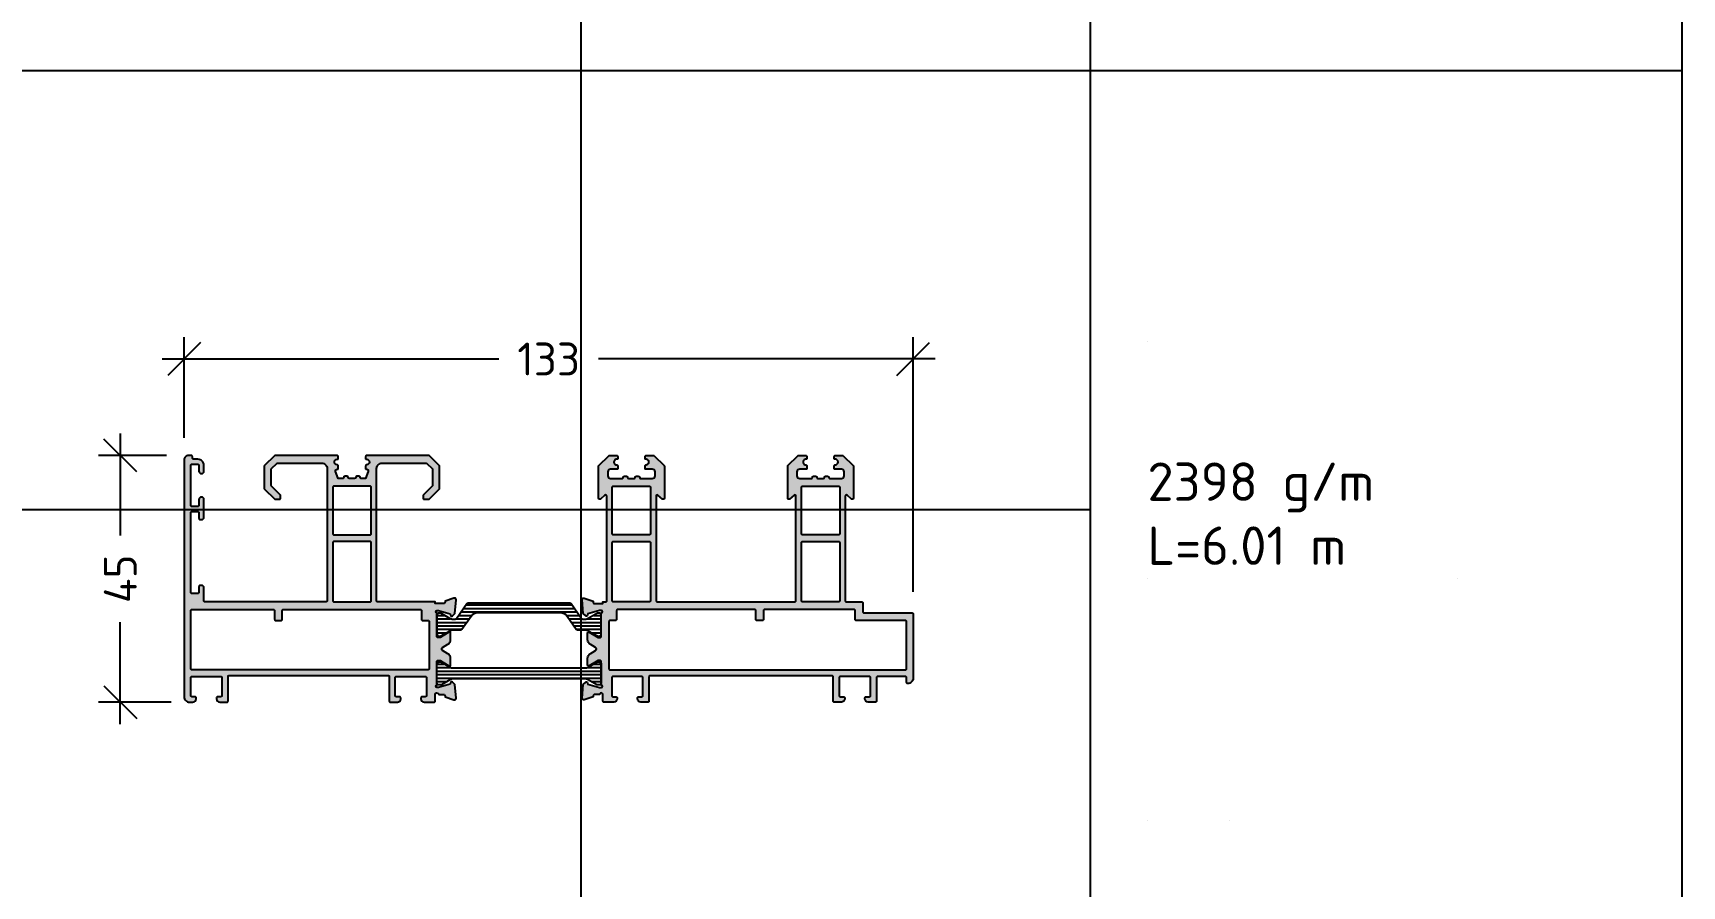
# Model space of a CAD drawing. Extents: x -4122 to 3414, y -5760 to 3840.
# Drawn here: x 641 to 941.9, y 3211.4 to 3366.9 of the extents above; entities that cross this region are included whole.
import ezdxf

# ---------------------------------------------------------------- set-up
doc = ezdxf.new("R2010")
doc.units = 0
doc.layers.get('0').update_dxf_attribs({"linetype": 'CONTINUOUS'})
doc.layers.get('DEFPOINTS').update_dxf_attribs({"linetype": 'CONTINUOUS'})
for name, color, linetype in [('ALUM', 7, 'CONTINUOUS'), ('DIM', 94, 'CONTINUOUS'), ('HATCH', 253, 'CONTINUOUS'), ('HATCH_PP', 254, 'CONTINUOUS'), ('PP', 7, 'CONTINUOUS'), ('TEXT', 7, 'CONTINUOUS'), ('UNMOVABLE', 4, 'CONTINUOUS')]:
    doc.layers.add(name, color=color, linetype=linetype)
doc.styles.add('ETEM_NAN', font='isocpeur.ttf')
doc.dimstyles.new('ETEM_ARCHITECTURE_STYLE$0', dxfattribs={"dimtxt": 2, "dimasz": 1, "dimexe": 1, "dimexo": 1, "dimgap": 1, "dimtad": 0, "dimdec": 1, "dimtxsty": 'ETEM_NAN', "dimblk": 'OBLIQUE', "dimcen": 0, "dimdle": 1, "dimclrd": 7, "dimclre": 7, "dimclrt": 7, "dimazin": 3, "dimtfac": 1, "dimtdec": 1, "dimtmove": 0, "dimatfit": 3, "dimtolj": 1, "dimtzin": 0})

# ---------------------------------------------------------------- blocks, each defined once
blk = doc.blocks.new('E_75_TEST_PAGE')
at = {"layer": 'DEFPOINTS'}
for p, q in [((185.93, 0), (185.93, -960)), ((289.27, -529.4), (289.27, -529.4)), ((278.81, -560), (73.06, -560)), ((289.27, -572.6), (289.27, -572.6)), ((345.86, -572.6), (345.86, -572.6)), ((289.27, -616.6), (289.27, -616.6)), ((304.27, -616.6), (304.27, -616.6))]:
    blk.add_line(p, q, dxfattribs=at)
at = {"layer": 'DEFPOINTS', "color": 3}
for p, q in [((278.81, 0), (278.81, -960)), ((386.8, -960), (386.8, 0)), ((386.8, -480), (73.06, -480))]:
    blk.add_line(p, q, dxfattribs=at)
blk = doc.blocks.new('_OBLIQUE')
at = {"color": 0, "linetype": 'BYBLOCK'}
blk.add_line((-0.5, -0.5), (0.5, 0.5), dxfattribs=at)
blk = doc.blocks.new('*D15')
at = {"layer": 'DEFPOINTS', "color": 0}
for p in [(801.62, 3307.48), (668.62, 3289.09), (801.62, 3260.99)]:
    blk.add_point(p, dxfattribs=at)
at = {"layer": 'DIM', "color": 7}
for p, q in [((668.62, 3293.09), (668.62, 3311.48)), ((801.62, 3264.99), (801.62, 3311.48)), ((664.62, 3307.48), (726.02, 3307.48)), ((805.62, 3307.48), (744.22, 3307.48))]:
    blk.add_line(p, q, dxfattribs=at)
at = {"layer": 'DIM', "color": 7, "xscale": 6, "yscale": 6, "zscale": 6, "rotation": 180}
blk.add_blockref('_OBLIQUE', (668.62, 3307.48), dxfattribs=at)
at = {"layer": 'DIM', "color": 7, "xscale": 6, "yscale": 6, "zscale": 6}
blk.add_blockref('_OBLIQUE', (801.62, 3307.48), dxfattribs=at)
at = {"layer": 'DIM', "color": 7, "insert": (735.12, 3307.48), "char_height": 6, "attachment_point": 5, "style": 'ETEM_NAN'}
blk.add_mtext('133', dxfattribs=at)
blk = doc.blocks.new('*D16')
at = {"layer": 'DEFPOINTS', "color": 0}
for p in [(669.42, 3289.89), (656.97, 3244.89), (670.22, 3244.89)]:
    blk.add_point(p, dxfattribs=at)
at = {"layer": 'DIM', "color": 7}
for p, q in [((656.97, 3293.89), (656.97, 3275.29)), ((665.42, 3289.89), (652.97, 3289.89)), ((656.97, 3240.89), (656.97, 3259.49)), ((666.22, 3244.89), (652.97, 3244.89))]:
    blk.add_line(p, q, dxfattribs=at)
at = {"layer": 'DIM', "color": 7, "xscale": 6, "yscale": 6, "zscale": 6}
for p, rotation in [((656.97, 3289.89), 90), ((656.97, 3244.89), 270)]:
    blk.add_blockref('_OBLIQUE', p, dxfattribs=dict(at, rotation=rotation))
at = {"layer": 'DIM', "color": 7, "insert": (656.97, 3267.39), "char_height": 6, "attachment_point": 5, "rotation": 90, "style": 'ETEM_NAN'}
blk.add_mtext('45', dxfattribs=at)

msp = doc.modelspace()

# ---------------------------------------------------------------- hatches: boundary and pattern name
at = {"layer": 'HATCH'}
h = msp.add_hatch(color=256, dxfattribs=at)
h.paths.add_polyline_path([(685.22, 3289.89, 0.198912), (685.08, 3289.84), (683.28, 3288.04, 0.198912), (683.22, 3287.89), (683.22, 3283.89, 0.198912), (683.28, 3283.75), (685.08, 3281.95, 0.198912), (685.22, 3281.89), (686.02, 3281.89, 0.414214), (686.22, 3282.09), (686.22, 3282.57, 0.198912), (686.16, 3282.71), (684.58, 3284.29, -0.198912), (684.52, 3284.43), (684.52, 3287.36, -0.198912), (684.58, 3287.5), (685.51, 3288.44, -0.198912), (685.66, 3288.49), (693.72, 3288.49, -0.414214), (694.72, 3287.49), (694.72, 3263.39, -0.414214), (694.52, 3263.19), (672.42, 3263.19, -0.414214), (672.22, 3263.39), (672.22, 3265.79, 0.414214), (671.82, 3266.19), (671.52, 3266.19, 0.414214), (671.32, 3265.99), (671.32, 3264.89, -0.414214), (671.12, 3264.69), (670.02, 3264.69, -0.414214), (669.82, 3264.89), (669.82, 3279.49, -0.414214), (670.02, 3279.69), (671.12, 3279.69, -0.414214), (671.32, 3279.49), (671.32, 3278.39, 0.414214), (671.52, 3278.19), (671.82, 3278.19, 0.414214), (672.22, 3278.59), (672.22, 3281.84, 1), (671.32, 3281.84), (671.32, 3280.79, -0.414214), (671.12, 3280.59), (670.02, 3280.59, -0.414214), (669.82, 3280.79), (669.82, 3288.09, -0.414214), (670.02, 3288.29), (671.12, 3288.29, -0.414214), (671.32, 3288.09), (671.32, 3287.04, 1), (672.22, 3287.04), (672.22, 3288.09, 0.414214), (671.12, 3289.19), (670.32, 3289.19, -0.414214), (670.12, 3289.39), (670.12, 3289.69, 0.414214), (669.92, 3289.89), (669.42, 3289.89, 0.414214), (668.62, 3289.09), (668.62, 3245.89, 0.414214), (669.62, 3244.89), (670.22, 3244.89, 0.414214), (670.82, 3245.49), (670.82, 3245.69, 0.414214), (670.62, 3245.89), (670.02, 3245.89, -0.414214), (669.82, 3246.09), (669.82, 3249.39, -0.414214), (670.02, 3249.59), (675.32, 3249.59, -0.414214), (675.52, 3249.39), (675.52, 3246.09, -0.414214), (675.32, 3245.89), (674.72, 3245.89, 0.414214), (674.52, 3245.69), (674.52, 3245.49, 0.414214), (675.12, 3244.89), (676.42, 3244.89, 0.414214), (676.62, 3245.09), (676.62, 3249.59, -0.414214), (676.82, 3249.79), (705.82, 3249.79, -0.414214), (706.02, 3249.59), (706.02, 3245.09, 0.414214), (706.22, 3244.89), (707.52, 3244.89, 0.414214), (708.12, 3245.49), (708.12, 3245.69, 0.414214), (707.92, 3245.89), (707.32, 3245.89, -0.414214), (707.12, 3246.09), (707.12, 3249.39, -0.414214), (707.32, 3249.59), (712.62, 3249.59, -0.414214), (712.82, 3249.39), (712.82, 3246.09, -0.414214), (712.62, 3245.89), (712.02, 3245.89, 0.414214), (711.82, 3245.69), (711.82, 3245.49, 0.414214), (712.42, 3244.89), (714.22, 3244.89, 0.414214), (714.42, 3245.09), (714.42, 3246.29, -0.812836), (714.99, 3246.41, 0.298217), (715.18, 3246.29), (715.92, 3246.29, -0.414214), (716.22, 3245.99), (716.22, 3245.89), (717.82, 3245.31, 0.548619), (718.22, 3245.62), (718, 3248.1), (717.57, 3248.54, 0.57735), (717.23, 3248.45), (717.16, 3248.17), (715.02, 3247.59), (714.72, 3247.59, -1), (714.72, 3247.99), (714.72, 3252.29, -0.414214), (714.92, 3252.49), (715.32, 3252.49), (716.91, 3251.52, 0.585007), (717.22, 3251.69), (717.22, 3252.88, 0.261824), (716.74, 3253.74), (715.75, 3254.34, -0.562186), (715.75, 3254.85), (716.74, 3255.45, 0.261824), (717.22, 3256.3), (717.22, 3257.49, 0.585007), (716.91, 3257.66), (715.32, 3256.69), (714.92, 3256.69, -0.414214), (714.72, 3256.89), (714.72, 3261.19, -1), (714.72, 3261.59), (715.02, 3261.59), (717.16, 3261.02), (717.23, 3260.74, 0.57735), (717.57, 3260.65), (718, 3261.09), (718.22, 3263.57, 0.548619), (717.82, 3263.88), (716.22, 3263.29), (716.22, 3263.19, -0.414214), (715.92, 3262.89), (714.42, 3262.89), (714.42, 3263.19), (703.92, 3263.19, -0.414214), (703.72, 3263.39), (703.72, 3287.49, -0.414214), (704.72, 3288.49), (712.78, 3288.49, -0.198912), (712.92, 3288.44), (713.86, 3287.5, -0.198912), (713.92, 3287.36), (713.92, 3284.43, -0.198912), (713.86, 3284.29), (712.28, 3282.71, 0.198912), (712.22, 3282.57), (712.22, 3282.09, 0.414214), (712.42, 3281.89), (713.22, 3281.89, 0.198912), (713.36, 3281.95), (715.16, 3283.75, 0.198912), (715.22, 3283.89), (715.22, 3287.89, 0.198912), (715.16, 3288.04), (713.36, 3289.84, 0.198912), (713.22, 3289.89), (701.92, 3289.89, 0.414214), (701.72, 3289.69), (701.72, 3289.29, 0.414214), (701.82, 3289.19), (701.92, 3289.19, -1), (701.92, 3288.19, 0.414214), (701.72, 3287.99), (701.72, 3287.49, 0.541661), (701.84, 3287.38, -0.60332), (702.2, 3286.99), (701.72, 3285.69), (700.92, 3285.69, -0.414214), (700.72, 3285.89, 0.414214), (700.52, 3286.09), (700.12, 3286.09, 0.414213), (699.92, 3285.89, -0.414213), (699.72, 3285.69), (699.22, 3285.69), (698.72, 3285.69, -0.414213), (698.52, 3285.89, 0.414213), (698.32, 3286.09), (697.92, 3286.09, 0.414214), (697.72, 3285.89, -0.414214), (697.52, 3285.69), (696.72, 3285.69), (696.24, 3286.99, -0.522662), (696.52, 3287.39), (696.62, 3287.39, 0.414214), (696.72, 3287.49), (696.72, 3287.99, 0.414214), (696.52, 3288.19, -1), (696.52, 3289.19), (696.62, 3289.19, 0.414214), (696.72, 3289.29), (696.72, 3289.69, 0.414214), (696.52, 3289.89)])
h.paths.add_polyline_path([(695.92, 3284.29), (702.52, 3284.29, -0.414214), (702.72, 3284.09), (702.72, 3275.59, -0.414214), (702.52, 3275.39), (695.92, 3275.39, -0.414214), (695.72, 3275.59), (695.72, 3284.09, -0.414214)], flags=16)
h.paths.add_polyline_path([(695.92, 3274.19), (702.52, 3274.19, -0.414214), (702.72, 3273.99), (702.72, 3263.39, -0.414214), (702.52, 3263.19), (695.92, 3263.19, -0.414214), (695.72, 3263.39), (695.72, 3273.99, -0.414214)], flags=16)
h.paths.add_polyline_path([(711.72, 3261.79, -0.414214), (711.92, 3261.59), (711.92, 3259.99, 0.414214), (712.12, 3259.79), (713.12, 3259.79, -0.414214), (713.32, 3259.59), (713.32, 3250.99, -0.414214), (713.12, 3250.79), (670.02, 3250.79, -0.414214), (669.82, 3250.99), (669.82, 3261.59, -0.414214), (670.02, 3261.79), (684.92, 3261.79, -0.414214), (685.12, 3261.59), (685.12, 3259.99, 0.414214), (685.32, 3259.79), (686.32, 3259.79, 0.414214), (686.52, 3259.99), (686.52, 3261.59, -0.414214), (686.72, 3261.79)], flags=16)
h = msp.add_hatch(color=256, dxfattribs=at)
h.paths.add_polyline_path([(754.72, 3263.39), (754.72, 3282.49, -0.636863), (755.05, 3282.65), (755.89, 3281.94, 0.636863), (756.22, 3282.09), (756.22, 3287.89, 0.198912), (756.16, 3288.04), (754.36, 3289.84, 0.198912), (754.22, 3289.89), (752.92, 3289.89, 0.414214), (752.72, 3289.69), (752.72, 3289.29, 0.414214), (752.82, 3289.19), (752.92, 3289.19, -1), (752.92, 3288.19, 0.414214), (752.72, 3287.99), (752.72, 3287.49, 0.414214), (752.82, 3287.39), (754.02, 3287.39, -0.414214), (754.52, 3286.89), (754.52, 3286.19, -0.414214), (754.02, 3285.69), (751.92, 3285.69, -0.414214), (751.72, 3285.89, 0.414214), (751.52, 3286.09), (751.12, 3286.09, 0.414213), (750.92, 3285.89, -0.414213), (750.72, 3285.69), (750.22, 3285.69), (749.72, 3285.69, -0.414213), (749.52, 3285.89, 0.414213), (749.32, 3286.09), (748.92, 3286.09, 0.414214), (748.72, 3285.89, -0.414214), (748.52, 3285.69), (746.42, 3285.69, -0.414214), (745.92, 3286.19), (745.92, 3286.89, -0.414214), (746.42, 3287.39), (747.62, 3287.39, 0.414214), (747.72, 3287.49), (747.72, 3287.99, 0.414214), (747.52, 3288.19, -1.089358), (747.6, 3289.19, 0.485853), (747.72, 3289.29), (747.72, 3289.69, 0.414214), (747.52, 3289.89), (746.22, 3289.89, 0.198912), (746.08, 3289.84), (744.28, 3288.04, 0.198912), (744.22, 3287.89), (744.22, 3282.09, 0.636863), (744.55, 3281.94), (745.39, 3282.65, -0.636863), (745.72, 3282.49), (745.72, 3263.39, -0.414214), (745.52, 3263.19), (745.02, 3263.19), (745.02, 3262.89), (743.52, 3262.89, -0.414214), (743.22, 3263.19), (743.22, 3263.29), (741.62, 3263.88, 0.548619), (741.22, 3263.57), (741.44, 3261.09), (741.87, 3260.65, 0.57735), (742.2, 3260.74), (742.28, 3261.02), (744.42, 3261.59), (744.72, 3261.59, -1), (744.72, 3261.19), (744.72, 3256.89, -0.414214), (744.52, 3256.69), (744.12, 3256.69), (742.52, 3257.66, 0.585007), (742.22, 3257.49), (742.22, 3256.3, 0.261824), (742.7, 3255.45), (743.69, 3254.85, -0.562186), (743.69, 3254.34), (742.7, 3253.74, 0.261824), (742.22, 3252.88), (742.22, 3251.69, 0.585007), (742.52, 3251.52), (744.12, 3252.49), (744.52, 3252.49, -0.414214), (744.72, 3252.29), (744.72, 3247.99, -1), (744.72, 3247.59), (744.42, 3247.59), (742.28, 3248.17), (742.2, 3248.45, 0.57735), (741.87, 3248.54), (741.44, 3248.1), (741.22, 3245.62, 0.548619), (741.62, 3245.31), (743.22, 3245.89), (743.22, 3245.99, -0.414214), (743.52, 3246.29), (744.26, 3246.29, 0.298217), (744.44, 3246.41, -0.812836), (745.02, 3246.29), (745.02, 3245.09, 0.414214), (745.22, 3244.89), (747.02, 3244.89, 0.414214), (747.62, 3245.49), (747.62, 3245.69, 0.414214), (747.42, 3245.89), (746.82, 3245.89, -0.414214), (746.62, 3246.09), (746.62, 3249.39, -0.414214), (746.82, 3249.59), (752.12, 3249.59, -0.414214), (752.32, 3249.39), (752.32, 3246.09, -0.414213), (752.12, 3245.89), (751.52, 3245.89, 0.414214), (751.32, 3245.69), (751.32, 3245.49, 0.414214), (751.92, 3244.89), (753.22, 3244.89, 0.414214), (753.42, 3245.09), (753.42, 3249.49, -0.414214), (753.62, 3249.69), (786.82, 3249.69, -0.414214), (787.02, 3249.49), (787.02, 3245.09, 0.414214), (787.22, 3244.89), (788.52, 3244.89, 0.414214), (789.12, 3245.49), (789.12, 3245.69, 0.414214), (788.92, 3245.89), (788.32, 3245.89, -0.414214), (788.12, 3246.09), (788.12, 3249.39, -0.414214), (788.32, 3249.59), (793.62, 3249.59, -0.414214), (793.82, 3249.39), (793.82, 3246.09, -0.414213), (793.62, 3245.89), (793.02, 3245.89, 0.414214), (792.82, 3245.69), (792.82, 3245.49, 0.414214), (793.42, 3244.89), (794.72, 3244.89, 0.414214), (794.92, 3245.09), (794.92, 3249.39, -0.414214), (795.12, 3249.59), (800.22, 3249.59, -0.414214), (800.42, 3249.39), (800.42, 3248.49, 0.414214), (800.62, 3248.29, 0.414214), (801.62, 3249.29), (801.62, 3260.99, 0.414214), (801.42, 3261.19), (792.62, 3261.19, -0.414214), (792.42, 3261.39), (792.42, 3262.99, 0.414214), (792.22, 3263.19), (789.42, 3263.19, -0.414214), (789.22, 3263.39), (789.22, 3282.49, -0.636863), (789.55, 3282.65), (790.39, 3281.94, 0.636863), (790.72, 3282.09), (790.72, 3287.89, 0.198912), (790.66, 3288.04), (788.86, 3289.84, 0.198912), (788.72, 3289.89), (787.42, 3289.89, 0.414214), (787.22, 3289.69), (787.22, 3289.29, 0.414214), (787.32, 3289.19), (787.42, 3289.19, -1), (787.42, 3288.19, 0.414214), (787.22, 3287.99), (787.22, 3287.49, 0.414214), (787.32, 3287.39), (788.52, 3287.39, -0.414214), (789.02, 3286.89), (789.02, 3286.19, -0.414214), (788.52, 3285.69), (786.42, 3285.69, -0.414214), (786.22, 3285.89, 0.414214), (786.02, 3286.09), (785.62, 3286.09, 0.414213), (785.42, 3285.89, -0.414213), (785.22, 3285.69), (784.72, 3285.69), (784.22, 3285.69, -0.414213), (784.02, 3285.89, 0.414213), (783.82, 3286.09), (783.42, 3286.09, 0.414214), (783.22, 3285.89, -0.414214), (783.02, 3285.69), (780.92, 3285.69, -0.414214), (780.42, 3286.19), (780.42, 3286.89, -0.414214), (780.92, 3287.39), (782.12, 3287.39, 0.414214), (782.22, 3287.49), (782.22, 3287.99, 0.414214), (782.02, 3288.19, -1.089358), (782.1, 3289.19, 0.485853), (782.22, 3289.29), (782.22, 3289.69, 0.414214), (782.02, 3289.89), (780.72, 3289.89, 0.198912), (780.58, 3289.84), (778.78, 3288.04, 0.198912), (778.72, 3287.89), (778.72, 3282.09, 0.636863), (779.05, 3281.94), (779.89, 3282.65, -0.636863), (780.22, 3282.49), (780.22, 3263.39, -0.414214), (780.02, 3263.19), (754.92, 3263.19, -0.414214)])
h.paths.add_polyline_path([(753.52, 3263.19), (746.92, 3263.19, -0.414214), (746.72, 3263.39), (746.72, 3273.99, -0.414214), (746.92, 3274.19), (753.52, 3274.19, -0.414214), (753.72, 3273.99), (753.72, 3263.39, -0.414214)], flags=16)
h.paths.add_polyline_path([(772.72, 3261.79, -0.414214), (772.92, 3261.59), (772.92, 3259.99, 0.414214), (773.12, 3259.79), (774.12, 3259.79, 0.414214), (774.32, 3259.99), (774.32, 3261.59, -0.414214), (774.52, 3261.79), (790.82, 3261.79, -0.414214), (791.02, 3261.59), (791.02, 3259.99, 0.414214), (791.22, 3259.79), (800.22, 3259.79, -0.414214), (800.42, 3259.59), (800.42, 3250.99, -0.414214), (800.22, 3250.79), (746.32, 3250.79, -0.414214), (746.12, 3250.99), (746.12, 3259.59, -0.414214), (746.32, 3259.79), (747.32, 3259.79, 0.414214), (747.52, 3259.99), (747.52, 3261.59, -0.414214), (747.72, 3261.79)], flags=16)
h.paths.add_polyline_path([(753.52, 3275.39), (746.92, 3275.39, -0.414214), (746.72, 3275.59), (746.72, 3284.09, -0.414214), (746.92, 3284.29), (753.52, 3284.29, -0.414214), (753.72, 3284.09), (753.72, 3275.59, -0.414214)], flags=16)
h.paths.add_polyline_path([(781.22, 3263.39), (781.22, 3273.99, -0.414214), (781.42, 3274.19), (788.02, 3274.19, -0.414214), (788.22, 3273.99), (788.22, 3263.39, -0.414214), (788.02, 3263.19), (781.42, 3263.19, -0.414214)], flags=16)
h.paths.add_polyline_path([(781.22, 3275.59), (781.22, 3284.09, -0.414214), (781.42, 3284.29), (788.02, 3284.29, -0.414214), (788.22, 3284.09), (788.22, 3275.59, -0.414214), (788.02, 3275.39), (781.42, 3275.39, -0.414214)], flags=16)
at = {"layer": 'HATCH_PP'}
h = msp.add_hatch(dxfattribs=at)
h.set_pattern_fill('ANSI31', color=256, scale=0.2, angle=135, style=0)
edge = h.paths.add_edge_path()
edge.add_line((744.01, 3261.12), (742.34, 3260.15))
edge.add_arc((741.74, 3261.19), 1.2, 270, 300, ccw=False)
edge.add_line((741.74, 3259.99), (741.37, 3259.99))
edge.add_arc((741.37, 3260.29), 0.3, 215, 270, ccw=False)
edge.add_line((741.13, 3260.12), (739.24, 3262.82))
edge.add_arc((739, 3262.64), 0.3, 35, 90)
edge.add_line((739, 3262.94), (720.44, 3262.94))
edge.add_arc((720.44, 3262.64), 0.3, 90, 145)
edge.add_line((720.19, 3262.82), (718.31, 3260.12))
edge.add_arc((718.06, 3260.29), 0.3, 270, 325, ccw=False)
edge.add_line((718.06, 3259.99), (717.69, 3259.99))
edge.add_arc((717.69, 3261.19), 1.2, 240, 270, ccw=False)
edge.add_line((717.09, 3260.15), (715.42, 3261.12))
edge.add_arc((715.32, 3260.94), 0.2, 60, 90)
edge.add_line((715.32, 3261.14), (715.12, 3261.14))
edge.add_arc((715.12, 3260.74), 0.4, 90, 180)
edge.add_line((714.72, 3260.74), (714.72, 3260.24))
edge.add_line((714.72, 3260.24), (714.72, 3257.84))
edge.add_line((714.72, 3257.84), (714.72, 3257.34))
edge.add_arc((715.12, 3257.34), 0.4, 180, 270)
edge.add_line((715.12, 3256.94), (715.32, 3256.94))
edge.add_arc((715.32, 3257.14), 0.2, 270, 300)
edge.add_line((715.42, 3256.97), (717.09, 3257.93))
edge.add_arc((717.69, 3256.89), 1.2, 90, 120, ccw=False)
edge.add_line((717.69, 3258.09), (719.05, 3258.09))
edge.add_arc((719.05, 3258.39), 0.3, 270, 325)
edge.add_line((719.3, 3258.22), (720.96, 3260.6))
edge.add_arc((722.19, 3259.74), 1.5, 90, 145, ccw=False)
edge.add_line((722.19, 3261.24), (737.24, 3261.24))
edge.add_arc((737.24, 3259.74), 1.5, 35, 90, ccw=False)
edge.add_line((738.47, 3260.6), (740.14, 3258.22))
edge.add_arc((740.38, 3258.39), 0.3, 215, 270)
edge.add_line((740.38, 3258.09), (741.74, 3258.09))
edge.add_arc((741.74, 3256.89), 1.2, 60, 90, ccw=False)
edge.add_line((742.34, 3257.93), (744.01, 3256.97))
edge.add_arc((744.11, 3257.14), 0.2, 240, 270)
edge.add_line((744.11, 3256.94), (744.32, 3256.94))
edge.add_arc((744.32, 3257.34), 0.4, 270, 360)
edge.add_line((744.72, 3257.34), (744.72, 3257.84))
edge.add_line((744.72, 3257.84), (744.72, 3260.24))
edge.add_line((744.72, 3260.24), (744.72, 3260.74))
edge.add_arc((744.32, 3260.74), 0.4, 0, 90)
edge.add_line((744.32, 3261.14), (744.11, 3261.14))
edge.add_arc((744.11, 3260.94), 0.2, 90, 120)
edge = h.paths.add_edge_path()
edge.add_arc((715.12, 3251.84), 0.4, 90, 180, ccw=False)
edge.add_line((715.12, 3252.24), (715.4, 3252.24))
edge.add_arc((715.4, 3251.94), 0.3, 60, 90, ccw=False)
edge.add_line((715.55, 3252.2), (717.11, 3251.3))
edge.add_arc((717.71, 3252.34), 1.2, 240, 270)
edge.add_line((717.71, 3251.14), (741.73, 3251.14))
edge.add_arc((741.73, 3252.34), 1.2, 270, 300)
edge.add_line((742.33, 3251.3), (743.89, 3252.2))
edge.add_arc((744.04, 3251.94), 0.3, 90, 120, ccw=False)
edge.add_line((744.04, 3252.24), (744.32, 3252.24))
edge.add_arc((744.32, 3251.84), 0.4, 0, 90, ccw=False)
edge.add_line((744.72, 3251.84), (744.72, 3248.44))
edge.add_arc((744.32, 3248.44), 0.4, -90, 0, ccw=False)
edge.add_line((744.32, 3248.04), (744.04, 3248.04))
edge.add_arc((744.04, 3248.34), 0.3, 240, 270, ccw=False)
edge.add_line((743.89, 3248.08), (742.33, 3248.98))
edge.add_arc((741.73, 3247.94), 1.2, 60, 90)
edge.add_line((741.73, 3249.14), (717.71, 3249.14))
edge.add_arc((717.71, 3247.94), 1.2, 90, 120)
edge.add_line((717.11, 3248.98), (715.55, 3248.08))
edge.add_arc((715.4, 3248.34), 0.3, 270, 300, ccw=False)
edge.add_line((715.4, 3248.04), (715.12, 3248.04))
edge.add_arc((715.12, 3248.44), 0.4, 180, 270, ccw=False)
edge.add_line((714.72, 3248.44), (714.72, 3251.84))

# ---------------------------------------------------------------- linework, layer by layer
at = {"layer": 'ALUM'}
for points in [[(701.82, 3287.39), (701.92, 3287.39, -0.522662), (702.2, 3286.99), (701.72, 3285.69), (700.92, 3285.69, -0.414214), (700.72, 3285.89, 0.414214), (700.52, 3286.09), (700.12, 3286.09, 0.414213), (699.92, 3285.89, -0.414213), (699.72, 3285.69), (699.22, 3285.69), (698.72, 3285.69, -0.414213), (698.52, 3285.89, 0.414213), (698.32, 3286.09), (697.92, 3286.09, 0.414214), (697.72, 3285.89, -0.414214), (697.52, 3285.69), (696.72, 3285.69), (696.24, 3286.99, -0.522662), (696.52, 3287.39), (696.62, 3287.39, 0.414214), (696.72, 3287.49), (696.72, 3287.99, 0.414214), (696.52, 3288.19, -1), (696.52, 3289.19), (696.62, 3289.19, 0.414214), (696.72, 3289.29), (696.72, 3289.69, 0.414214), (696.52, 3289.89), (685.22, 3289.89, 0.198912), (685.08, 3289.84), (683.28, 3288.04, 0.198912), (683.22, 3287.89), (683.22, 3283.89, 0.198912), (683.28, 3283.75), (685.08, 3281.95, 0.198912), (685.22, 3281.89), (686.02, 3281.89, 0.414214), (686.22, 3282.09), (686.22, 3282.57, 0.198912), (686.16, 3282.71), (684.58, 3284.29, -0.198912), (684.52, 3284.43), (684.52, 3287.36, -0.198912), (684.58, 3287.5), (685.51, 3288.44, -0.198912), (685.66, 3288.49), (693.72, 3288.49, -0.414214), (694.72, 3287.49), (694.72, 3263.39, -0.414214), (694.52, 3263.19), (672.42, 3263.19, -0.414214), (672.22, 3263.39), (672.22, 3265.79, 0.414214), (671.82, 3266.19), (671.52, 3266.19, 0.414214), (671.32, 3265.99), (671.32, 3264.89, -0.414214), (671.12, 3264.69), (670.02, 3264.69, -0.414214), (669.82, 3264.89), (669.82, 3279.49, -0.414214), (670.02, 3279.69), (671.12, 3279.69, -0.414214), (671.32, 3279.49), (671.32, 3278.39, 0.414214), (671.52, 3278.19), (671.82, 3278.19, 0.414214), (672.22, 3278.59), (672.22, 3281.84, 1), (671.32, 3281.84), (671.32, 3280.79, -0.414214), (671.12, 3280.59), (670.02, 3280.59, -0.414214), (669.82, 3280.79), (669.82, 3288.09, -0.414214), (670.02, 3288.29), (671.12, 3288.29, -0.414214), (671.32, 3288.09), (671.32, 3287.04, 1), (672.22, 3287.04), (672.22, 3288.09, 0.414214), (671.12, 3289.19), (670.32, 3289.19, -0.414214), (670.12, 3289.39), (670.12, 3289.69, 0.414214), (669.92, 3289.89), (669.42, 3289.89, 0.414214), (668.62, 3289.09), (668.62, 3245.89, 0.414214), (669.62, 3244.89), (670.22, 3244.89, 0.414214), (670.82, 3245.49), (670.82, 3245.69, 0.414214), (670.62, 3245.89), (670.02, 3245.89, -0.414214), (669.82, 3246.09), (669.82, 3249.39, -0.414214), (670.02, 3249.59), (675.32, 3249.59, -0.414214), (675.52, 3249.39), (675.52, 3246.09, -0.414214), (675.32, 3245.89), (674.72, 3245.89, 0.414214), (674.52, 3245.69), (674.52, 3245.49, 0.414214), (675.12, 3244.89), (676.42, 3244.89, 0.414214), (676.62, 3245.09), (676.62, 3249.59, -0.414214), (676.82, 3249.79), (705.82, 3249.79, -0.414214), (706.02, 3249.59), (706.02, 3245.09, 0.414214), (706.22, 3244.89), (707.52, 3244.89, 0.414214), (708.12, 3245.49), (708.12, 3245.69, 0.414214), (707.92, 3245.89), (707.32, 3245.89, -0.414214), (707.12, 3246.09), (707.12, 3249.39, -0.415687), (707.32, 3249.59), (712.62, 3249.59, -0.414214), (712.82, 3249.39), (712.82, 3246.09, -0.414214), (712.62, 3245.89), (712.02, 3245.89, 0.414214), (711.82, 3245.69), (711.82, 3245.49, 0.414214), (712.42, 3244.89), (714.22, 3244.89, 0.414214), (714.42, 3245.09), (714.42, 3246.29, -0.812836), (714.99, 3246.41, 0.298217), (715.18, 3246.29), (715.92, 3246.29, -0.414214), (716.22, 3245.99), (716.22, 3245.89), (717.82, 3245.31, 0.548619), (718.22, 3245.62), (718, 3248.1), (717.57, 3248.54, 0.57735), (717.23, 3248.45), (717.16, 3248.17), (715.02, 3247.59), (714.72, 3247.59, -1), (714.72, 3247.99), (714.72, 3252.29, -0.414214), (714.92, 3252.49), (715.32, 3252.49), (716.91, 3251.52, 0.585007), (717.22, 3251.69), (717.22, 3252.88, 0.261824), (716.74, 3253.74), (715.75, 3254.34, -0.562186), (715.75, 3254.85), (716.74, 3255.45, 0.261824), (717.22, 3256.3), (717.22, 3257.49, 0.585007), (716.91, 3257.66), (715.32, 3256.69), (714.92, 3256.69, -0.414214), (714.72, 3256.89), (714.72, 3261.19, -1), (714.72, 3261.59), (715.02, 3261.59), (717.16, 3261.02), (717.23, 3260.74, 0.57735), (717.57, 3260.65), (718, 3261.09), (718.22, 3263.57, 0.548619), (717.82, 3263.88), (716.22, 3263.29), (716.22, 3263.19, -0.414214), (715.92, 3262.89), (714.42, 3262.89), (714.42, 3263.19), (703.92, 3263.19, -0.414214), (703.72, 3263.39), (703.72, 3287.49, -0.414214), (704.72, 3288.49), (712.78, 3288.49, -0.198912), (712.92, 3288.44), (713.86, 3287.5, -0.198912), (713.92, 3287.36), (713.92, 3284.43, -0.198912), (713.86, 3284.29), (712.28, 3282.71, 0.198912), (712.22, 3282.57), (712.22, 3282.09, 0.414214), (712.42, 3281.89), (713.22, 3281.89, 0.198912), (713.36, 3281.95), (715.16, 3283.75, 0.198912), (715.22, 3283.89), (715.22, 3287.89, 0.198912), (715.16, 3288.04), (713.36, 3289.84, 0.198912), (713.22, 3289.89), (701.92, 3289.89, 0.414214), (701.72, 3289.69), (701.72, 3289.29, 0.414214), (701.82, 3289.19), (701.92, 3289.19, -1), (701.92, 3288.19, 0.414214), (701.72, 3287.99), (701.72, 3287.49, 0.414214)], [(695.92, 3284.29, 0.414214), (695.72, 3284.09), (695.72, 3275.59, 0.414214), (695.92, 3275.39), (702.52, 3275.39, 0.414214), (702.72, 3275.59), (702.72, 3284.09, 0.414214), (702.52, 3284.29)], [(753.52, 3284.29, -0.414214), (753.72, 3284.09), (753.72, 3275.59, -0.414214), (753.52, 3275.39), (746.92, 3275.39, -0.414214), (746.72, 3275.59), (746.72, 3284.09, -0.414214), (746.92, 3284.29)], [(788.02, 3284.29, -0.414214), (788.22, 3284.09), (788.22, 3275.59, -0.414214), (788.02, 3275.39), (781.42, 3275.39, -0.414214), (781.22, 3275.59), (781.22, 3284.09, -0.414214), (781.42, 3284.29)], [(695.92, 3274.19, 0.414214), (695.72, 3273.99), (695.72, 3263.39, 0.414214), (695.92, 3263.19), (702.52, 3263.19, 0.414214), (702.72, 3263.39), (702.72, 3273.99, 0.414214), (702.52, 3274.19)], [(753.52, 3274.19, -0.414214), (753.72, 3273.99), (753.72, 3263.39, -0.414214), (753.52, 3263.19), (746.92, 3263.19, -0.414214), (746.72, 3263.39), (746.72, 3273.99, -0.414214), (746.92, 3274.19)], [(788.02, 3274.19, -0.414214), (788.22, 3273.99), (788.22, 3263.39, -0.414214), (788.02, 3263.19), (781.42, 3263.19, -0.414214), (781.22, 3263.39), (781.22, 3273.99, -0.414214), (781.42, 3274.19)], [(669.82, 3250.99), (669.82, 3261.59, -0.414214), (670.02, 3261.79), (684.92, 3261.79, -0.414214), (685.12, 3261.59), (685.12, 3259.99, 0.414214), (685.32, 3259.79), (686.32, 3259.79, 0.414214), (686.52, 3259.99), (686.52, 3261.59, -0.414214), (686.72, 3261.79), (711.72, 3261.79, -0.414214), (711.92, 3261.59), (711.92, 3259.99, 0.414214), (712.12, 3259.79), (713.12, 3259.79, -0.414214), (713.32, 3259.59), (713.32, 3250.99, -0.414214), (713.12, 3250.79), (670.02, 3250.79, -0.414214)], [(790.82, 3261.79), (774.52, 3261.79, 0.414214), (774.32, 3261.59), (774.32, 3259.99, -0.414214), (774.12, 3259.79), (773.12, 3259.79, -0.414214), (772.92, 3259.99), (772.92, 3261.59, 0.414214), (772.72, 3261.79), (747.72, 3261.79, 0.414214), (747.52, 3261.59), (747.52, 3259.99, -0.414214), (747.32, 3259.79), (746.32, 3259.79, 0.414214), (746.12, 3259.59), (746.12, 3250.99, 0.414214), (746.32, 3250.79), (800.22, 3250.79, 0.414214), (800.42, 3250.99), (800.42, 3259.59), (800.42, 3259.59), (800.42, 3259.59, 0.414214), (800.22, 3259.79), (791.22, 3259.79), (791.22, 3259.79, -0.414214), (791.02, 3259.99), (791.02, 3261.59, 0.414214)]]:
    msp.add_lwpolyline(points, format="xyb", close=True, dxfattribs=at)
msp.add_lwpolyline([(792.22, 3263.19), (792.22, 3263.19, -0.414214), (792.42, 3262.99), (792.42, 3261.39, 0.414214), (792.62, 3261.19), (801.42, 3261.19, -0.414214), (801.62, 3260.99), (801.62, 3249.29, -0.414214), (800.62, 3248.29, -0.414214), (800.42, 3248.49), (800.42, 3249.39, 0.414214), (800.22, 3249.59), (795.12, 3249.59, 0.414214), (794.92, 3249.39), (794.92, 3245.09, -0.414214), (794.72, 3244.89), (793.42, 3244.89, -0.414214), (792.82, 3245.49), (792.82, 3245.69, -0.414214), (793.02, 3245.89), (793.62, 3245.89, 0.414214), (793.82, 3246.09), (793.82, 3249.39, 0.415687), (793.62, 3249.59), (788.32, 3249.59, 0.415687), (788.12, 3249.39), (788.12, 3246.09, 0.414214), (788.32, 3245.89), (788.92, 3245.89, -0.414214), (789.12, 3245.69), (789.12, 3245.49, -0.414214), (788.52, 3244.89), (787.22, 3244.89, -0.414214), (787.02, 3245.09), (787.02, 3249.49, 0.414214), (786.82, 3249.69), (753.62, 3249.69, 0.414214), (753.42, 3249.49), (753.42, 3245.09, -0.414214), (753.22, 3244.89), (751.92, 3244.89, -0.414214), (751.32, 3245.49), (751.32, 3245.69, -0.414214), (751.52, 3245.89), (752.12, 3245.89, 0.414214), (752.32, 3246.09), (752.32, 3249.39, 0.415687), (752.12, 3249.59), (746.82, 3249.59, 0.414214), (746.62, 3249.39), (746.62, 3246.09, 0.414214), (746.82, 3245.89), (747.42, 3245.89, -0.414214), (747.62, 3245.69), (747.62, 3245.49, -0.414214), (747.02, 3244.89), (745.22, 3244.89, -0.414214), (745.02, 3245.09), (745.02, 3246.29, 0.812836), (744.44, 3246.41, -0.298217), (744.26, 3246.29), (743.52, 3246.29, 0.414214), (743.22, 3245.99), (743.22, 3245.89), (741.62, 3245.31, -0.548619), (741.22, 3245.62), (741.44, 3248.1), (741.87, 3248.54, -0.57735), (742.2, 3248.45), (742.28, 3248.17), (744.42, 3247.59), (744.72, 3247.59, 1), (744.72, 3247.99), (744.72, 3252.29, 0.414214), (744.52, 3252.49), (744.12, 3252.49), (742.52, 3251.52, -0.585007), (742.22, 3251.69), (742.22, 3252.88, -0.261824), (742.7, 3253.74), (743.69, 3254.34, 0.562186), (743.69, 3254.85), (742.7, 3255.45, -0.261824), (742.22, 3256.3), (742.22, 3257.49, -0.585007), (742.52, 3257.66), (744.12, 3256.69), (744.52, 3256.69, 0.414214), (744.72, 3256.89), (744.72, 3261.19, 1), (744.72, 3261.59), (744.42, 3261.59), (742.28, 3261.02), (742.2, 3260.74, -0.57735), (741.87, 3260.65), (741.44, 3261.09), (741.22, 3263.57, -0.548619), (741.62, 3263.88), (743.22, 3263.29), (743.22, 3263.19, 0.414214), (743.52, 3262.89), (745.02, 3262.89), (745.02, 3263.19), (745.52, 3263.19, 0.414214), (745.72, 3263.39), (745.72, 3282.49, 0.636863), (745.39, 3282.65), (744.55, 3281.94, -0.636863), (744.22, 3282.09), (744.22, 3287.89, -0.198912), (744.28, 3288.04), (746.08, 3289.84, -0.198912), (746.22, 3289.89), (747.52, 3289.89, -0.414214), (747.72, 3289.69), (747.72, 3289.29, -0.494877), (747.6, 3289.19, 1.086182), (747.52, 3288.19, -0.414214), (747.72, 3287.99), (747.72, 3287.49, -0.414214), (747.62, 3287.39), (746.42, 3287.39, 0.414214), (745.92, 3286.89), (745.92, 3286.19, 0.414214), (746.42, 3285.69), (748.52, 3285.69, 0.414214), (748.72, 3285.89, -0.414214), (748.92, 3286.09), (749.32, 3286.09, -0.414213), (749.52, 3285.89, 0.414213), (749.72, 3285.69), (750.22, 3285.69), (750.72, 3285.69, 0.414213), (750.92, 3285.89, -0.414213), (751.12, 3286.09), (751.52, 3286.09, -0.414214), (751.72, 3285.89, 0.414214), (751.92, 3285.69), (754.02, 3285.69, 0.414214), (754.52, 3286.19), (754.52, 3286.89, 0.414214), (754.02, 3287.39), (752.82, 3287.39, -0.414214), (752.72, 3287.49), (752.72, 3287.99, -0.414214), (752.92, 3288.19, 1), (752.92, 3289.19), (752.82, 3289.19, -0.414214), (752.72, 3289.29), (752.72, 3289.69, -0.414214), (752.92, 3289.89), (754.22, 3289.89, -0.198912), (754.36, 3289.84), (756.16, 3288.04, -0.198912), (756.22, 3287.89), (756.22, 3282.09, -0.636863), (755.89, 3281.94), (755.05, 3282.65, 0.636863), (754.72, 3282.49), (754.72, 3263.39, 0.414214), (754.92, 3263.19), (780.02, 3263.19, 0.414214), (780.22, 3263.39), (780.22, 3282.49, 0.636863), (779.89, 3282.65), (779.05, 3281.94, -0.636863), (778.72, 3282.09), (778.72, 3287.89, -0.198912), (778.78, 3288.04), (780.58, 3289.84, -0.198912), (780.72, 3289.89), (782.02, 3289.89, -0.414214), (782.22, 3289.69), (782.22, 3289.29, -0.494877), (782.1, 3289.19, 1.086182), (782.02, 3288.19, -0.414214), (782.22, 3287.99), (782.22, 3287.49, -0.414214), (782.12, 3287.39), (780.92, 3287.39, 0.414214), (780.42, 3286.89), (780.42, 3286.19, 0.414214), (780.92, 3285.69), (783.02, 3285.69, 0.414214), (783.22, 3285.89, -0.414214), (783.42, 3286.09), (783.82, 3286.09, -0.414213), (784.02, 3285.89, 0.414213), (784.22, 3285.69), (784.72, 3285.69), (785.22, 3285.69, 0.414213), (785.42, 3285.89, -0.414213), (785.62, 3286.09), (786.02, 3286.09, -0.414214), (786.22, 3285.89, 0.414214), (786.42, 3285.69), (788.52, 3285.69, 0.414214), (789.02, 3286.19), (789.02, 3286.89, 0.414214), (788.52, 3287.39), (787.32, 3287.39, -0.414214), (787.22, 3287.49), (787.22, 3287.99, -0.414214), (787.42, 3288.19, 1), (787.42, 3289.19), (787.32, 3289.19, -0.414214), (787.22, 3289.29), (787.22, 3289.69, -0.414214), (787.42, 3289.89), (788.72, 3289.89, -0.198912), (788.86, 3289.84), (790.66, 3288.04, -0.198912), (790.72, 3287.89), (790.72, 3282.09, -0.636863), (790.39, 3281.94), (789.55, 3282.65, 0.636863), (789.22, 3282.49), (789.22, 3263.39, 0.414214), (789.42, 3263.19), (792.22, 3263.19)], format="xyb", dxfattribs=at)
at = {"layer": 'PP', "linetype": 'CONTINUOUS', "ltscale": 3}
msp.add_lwpolyline([(744.01, 3261.12), (742.34, 3260.15, -0.131652), (741.74, 3259.99), (741.37, 3259.99, -0.244698), (741.13, 3260.12), (739.24, 3262.82, 0.244698), (739, 3262.94), (720.44, 3262.94, 0.244698), (720.19, 3262.82), (718.31, 3260.12, -0.244698), (718.06, 3259.99), (717.69, 3259.99, -0.131652), (717.09, 3260.15), (715.42, 3261.12, 0.131652), (715.32, 3261.14), (715.12, 3261.14, 0.414214), (714.72, 3260.74), (714.72, 3260.24), (714.72, 3257.84), (714.72, 3257.34, 0.414214), (715.12, 3256.94), (715.32, 3256.94, 0.131652), (715.42, 3256.97), (717.09, 3257.93, -0.131652), (717.69, 3258.09), (719.05, 3258.09, 0.244698), (719.3, 3258.22), (720.96, 3260.6, -0.244698), (722.19, 3261.24), (737.24, 3261.24, -0.244698), (738.47, 3260.6), (740.14, 3258.22, 0.244698), (740.38, 3258.09), (741.74, 3258.09, -0.131652), (742.34, 3257.93), (744.01, 3256.97, 0.131652), (744.11, 3256.94), (744.32, 3256.94, 0.414214), (744.72, 3257.34), (744.72, 3257.84), (744.72, 3260.24), (744.72, 3260.74, 0.414214), (744.32, 3261.14), (744.11, 3261.14, 0.131652)], format="xyb", close=True, dxfattribs=at)
at = {"layer": 'PP'}
msp.add_lwpolyline([(714.72, 3251.84, -0.414214), (715.12, 3252.24), (715.4, 3252.24, -0.131652), (715.55, 3252.2), (717.11, 3251.3, 0.131652), (717.71, 3251.14), (741.73, 3251.14, 0.131652), (742.33, 3251.3), (743.89, 3252.2, -0.131652), (744.04, 3252.24), (744.32, 3252.24, -0.414214), (744.72, 3251.84), (744.72, 3248.44, -0.414214), (744.32, 3248.04), (744.04, 3248.04, -0.131652), (743.89, 3248.08), (742.33, 3248.98, 0.131652), (741.73, 3249.14), (717.71, 3249.14, 0.131652), (717.11, 3248.98), (715.55, 3248.08, -0.131652), (715.4, 3248.04), (715.12, 3248.04, -0.414214), (714.72, 3248.44)], format="xyb", close=True, dxfattribs=at)

# ---------------------------------------------------------------- block references
at = {"layer": 'UNMOVABLE'}
msp.add_blockref('E_75_TEST_PAGE', (555.08, 3840), dxfattribs=at)

# ---------------------------------------------------------------- texts
at = {"layer": 'TEXT', "insert": (844.35, 3288.61), "char_height": 7, "width": 47.9665, "attachment_point": 1, "style": 'ETEM_NAN'}
msp.add_mtext('2398 g/m\\PL=6.01 m', dxfattribs=at)

# ---------------------------------------------------------------- dimensions: what is measured, and where the dimension line sits
at = {"layer": 'DIM'}
dim = msp.add_linear_dim(base=(801.62, 3307.48), p1=(668.62, 3289.09), p2=(801.62, 3260.99), dimstyle='ETEM_ARCHITECTURE_STYLE$0', override={"dimscale": 4, "dimtxt": 1.5, "dimasz": 1.5, "dimtp": 0.1, "dimtm": 0.1, "dimtfac": 0.71, "dimtolj": 0}, dxfattribs=at)
dim.commit()
dim.dimension.update_dxf_attribs({"geometry": '*D15', "text_midpoint": (735.12, 3307.48)})
dim = msp.add_linear_dim(base=(656.97, 3244.89), p1=(669.42, 3289.89), p2=(670.22, 3244.89), angle=90, dimstyle='ETEM_ARCHITECTURE_STYLE$0', override={"dimscale": 4, "dimtxt": 1.5, "dimasz": 1.5, "dimtp": 0.1, "dimtm": 0.1, "dimtfac": 0.71, "dimtolj": 0}, dxfattribs=at)
dim.commit()
dim.dimension.update_dxf_attribs({"geometry": '*D16', "text_midpoint": (656.97, 3267.39)})

doc.saveas('drawing.dxf')
